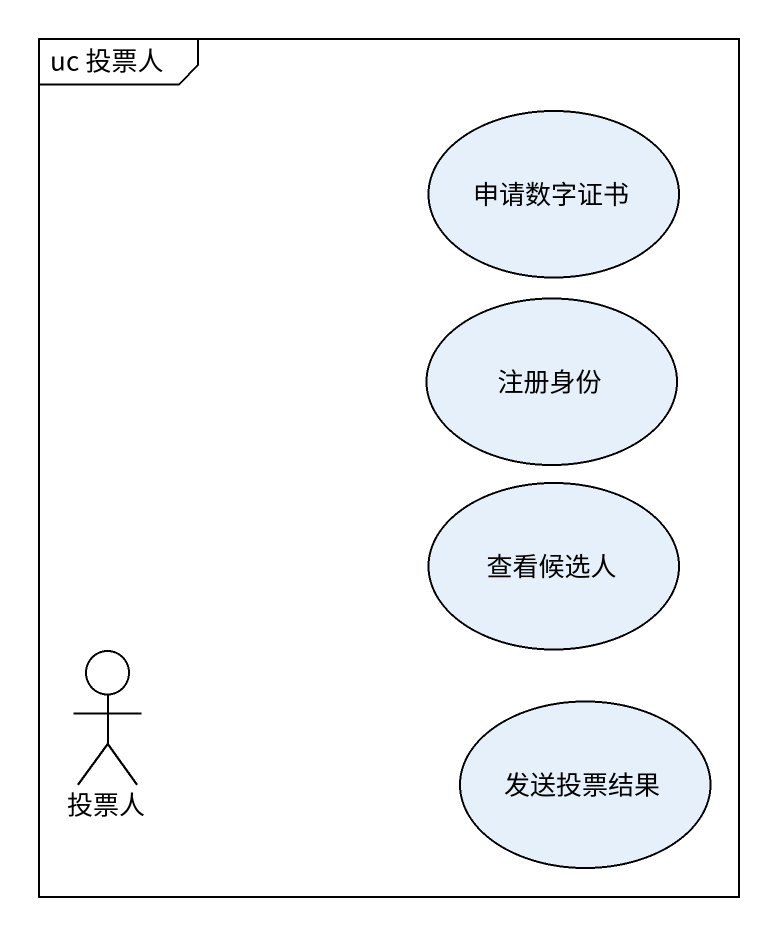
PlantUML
@startuml
mainframe uc 投票人
usecase 申请数字证书
usecase 注册身份
usecase 查看候选人
actor 投票人
usecase 发送投票结果
@enduml
